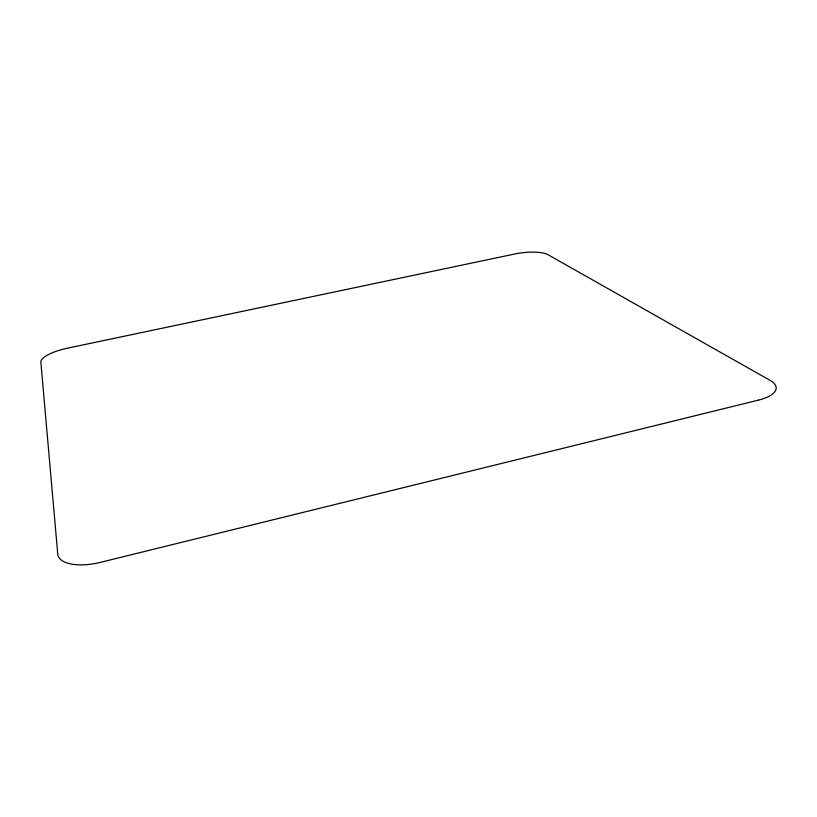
<?xml version="1.0" encoding="UTF-8"?>
<svg xmlns="http://www.w3.org/2000/svg" width="817" height="817" viewBox="0 0 817 817"><rect width="100%" height="100%" fill="white"/><g stroke="black" fill="none" stroke-linecap="round" stroke-linejoin="round"><path stroke-width="1.23" d="M758.421 400.126L100.573 562.321A40.962 17.719 -14.8 0 1 57.741 553.957L40.85 362.176A27.992 8.344 -12.3 0 1 67.076 348.267L515.098 253.934A25.531 7.261 -5.8 0 1 548.023 254.71L770.257 380.467A37.316 13.971 -1.1 0 1 758.421 400.126"/></g></svg>
